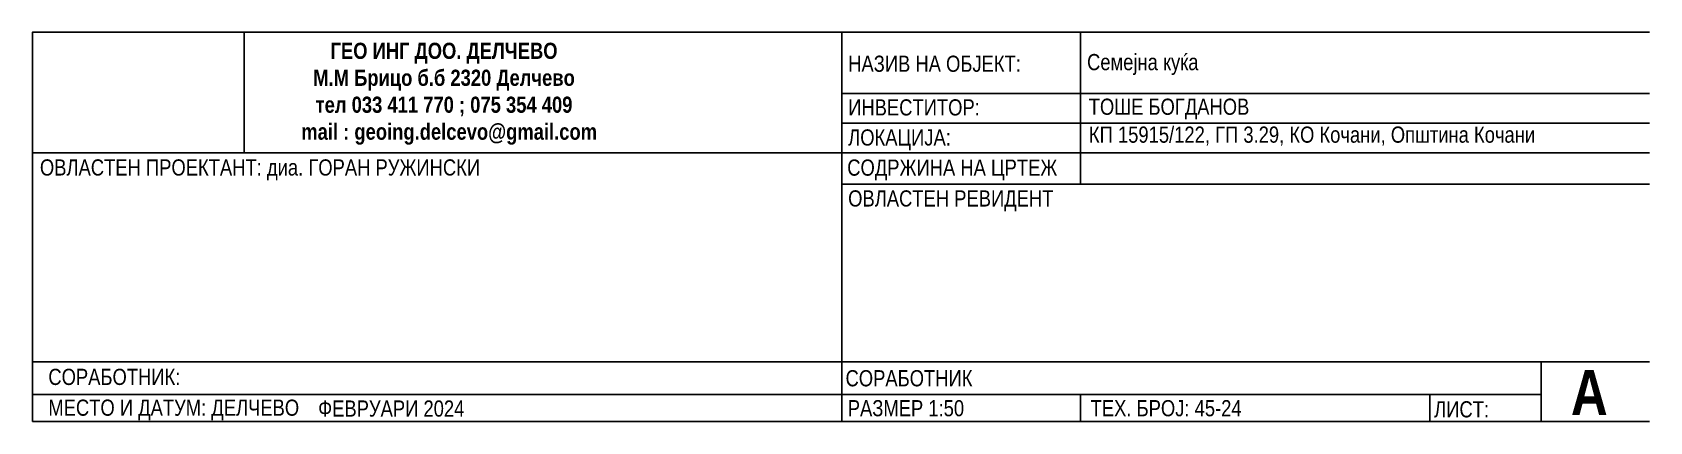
# Model space of a CAD drawing. Extents: x 1230 to 300706, y -1407 to 36108.
# Drawn here: x 291706 to 300706, y 2510 to 4677 of the extents above; entities that cross this region are included whole.
import ezdxf

# ---------------------------------------------------------------- set-up
doc = ezdxf.new("R2010")
doc.units = 0
doc.header["$LTSCALE"] = 5
doc.header["$MEASUREMENT"] = 0
doc.layers.add('4 _ - Фрагмент - Разрез.2D Elements', color=7, linetype='Continuous')
for name, color, linetype, lineweight in [('41', 7, 'Continuous', 35), ('46', 9, 'Continuous', 35), ('7', 7, 'Continuous', 25)]:
    doc.layers.add(name, color=color, linetype=linetype, lineweight=lineweight)
doc.styles.add('GENERATED_STYLE_4', font='arial.ttf')
doc.styles.add('GENERATED_STYLE_5', font='arialbd.ttf')

# ---------------------------------------------------------------- blocks, each defined once
blk = doc.blocks.new('ANTETKA')
at = {"layer": '7', "linetype": 'Continuous', "lineweight": 25}
for p, q in [((277494, 4642.6), (272999.5, 4642.6)), ((272999.5, 2475.4), (272999.5, 4642.6)), ((272999.5, 3796.5), (277494, 3796.5)), ((274327.5, 2627.1), (274327.5, 2475.4)), ((276271.4, 2627.1), (276271.4, 2475.4))]:
    blk.add_line(p, q, dxfattribs=at)
at = {"layer": '7', "linetype": 'Continuous', "lineweight": 25, "flags": 128}
for points in [[(268494, 4642.6), (272999.5, 4642.6)], [(268494, 2475.4), (268494, 4642.6), (272999.5, 4642.6)], [(269672.8, 4642.6), (269672.8, 3975.1)], [(274327.5, 4642.6), (274327.5, 3796.5)], [(272999.5, 4301.8), (277494, 4301.8)], [(272999.5, 4136.8), (277494, 4136.8)], [(268494, 3971.8), (272999.5, 3971.8)], [(272999.5, 3971.8), (277494, 3971.8)], [(268494, 2807.6), (277494, 2807.6)], [(276890.9, 2657.6), (276890.9, 2475.4), (276890.9, 2807.6)], [(268494, 2627.1), (276890.9, 2627.1)], [(268494, 2475.4), (277494, 2475.4)]]:
    blk.add_lwpolyline(points, dxfattribs=at)
at = {"layer": '4 _ - Фрагмент - Разрез.2D Elements', "linetype": 'Continuous', "lineweight": 35, "char_height": 90}
for s, insert, attachment_point, style in [('\\A1;\\pxqc;{\\fCentury Gothic|b1|i0|c204|p34;\\W0.85;ГЕО ИНГ ДОО. ДЕЛЧЕВО\\PМ.М Брицо б.б 2320 Делчево \\Pтел 033 411 770 ; 075 354 409 \\P  mail : geoing.delcevo@gmail.com}', (270785, 4300.9), 5, 'GENERATED_STYLE_5'), ('\\A1;\\pxql;{\\fCentury Gothic|b0|i0|c204|p34;\\W0.85;КП 15915\\fCentury Gothic|b0|i0|c0|p34;/122\\fCentury Gothic|b0|i0|c204|p34;, ГП 3.29, КО Кочани, Општина Кочани}', (274373.7, 4064.8), 4, 'GENERATED_STYLE_4'), ('\\A1;{\\W0.850000x;\\pql;\\fCentury Gothic|b0|i0|c204|p34;ОВЛАСТЕН РЕВИДЕНТ\\P\\pqc;\\fCentury Gothic|b0|i0|c204|p34;}', (273034, 3705), 4, 'GENERATED_STYLE_4')]:
    blk.add_mtext(s, dxfattribs=dict(at, insert=insert, attachment_point=attachment_point, style=style))
at = {"layer": '41', "linetype": 'Continuous', "lineweight": 35, "char_height": 90, "attachment_point": 4, "style": 'GENERATED_STYLE_4'}
for s, insert in [('\\A1;{\\W0.850000x;\\pql;\\fCentury Gothic|b0|i0|c204|p34;НАЗИВ НА ОБЈЕКТ:}', (273034, 4467.2)), ('\\A1;{\\W0.850000x;\\pql;\\fCentury Gothic|b0|i0|c204|p34;Семејна куќа}', (274363.3, 4463.4)), ('\\A1;{\\W0.850000x;\\pql;\\fCentury Gothic|b0|i0|c204|p34;ИНВЕСТИТОР:}', (273034, 4224.2)), ('\\A1;{\\W0.850000x;\\pql;\\fCentury Gothic|b0|i0|c204|p34;ТОШЕ БОГДАНОВ}', (274372.5, 4215.5)), ('\\A1;{\\W0.850000x;\\pql;\\fCentury Gothic|b0|i0|c204|p34;ЛОКАЦИЈА:}', (273034, 4044.4)), ('\\A1;{\\W0.850000x;\\pql;\\fCentury Gothic|b0|i0|c204|p34;ОВЛАСТЕН ПРОЕКТАНТ: диа. \\fCentury Gothic|b0|i0|c204|p34;ГОРАН РУЖИНСКИ}', (268536.2, 3877.5)), ('\\A1;{\\W0.850000x;\\pql;\\fCentury Gothic|b0|i0|c204|p34;СОДРЖИНА НА ЦРТЕЖ}', (273028.7, 3876.6)), ('\\A1;{\\W0.850000x;\\pql;\\fCentury Gothic|b0|i0|c204|p34;СОРАБОТНИК:}', (268583.1, 2724)), ('\\A1;{\\W0.850000x;\\pql;\\fCentury Gothic|b0|i0|c204|p34;СОРАБОТНИК}', (273019.3, 2716.4)), ('\\A1;{\\W0.850000x;\\pql;\\fCentury Gothic|b0|i0|c204|p34;МЕСТО И ДАТУМ: ДЕЛЧЕВО}', (268583.1, 2540.3)), ('\\A1;{\\W0.850000x;\\pql;\\fCentury Gothic|b0|i0|c204|p34;ФЕВРУАРИ 2024\\P\\pql;\\fCentury Gothic|b0|i0|c204|p34;}', (270084.6, 2547.8)), ('\\A1;{\\W0.850000x;\\pql;\\fCentury Gothic|b0|i0|c204|p34;РАЗМЕР 1:50}', (273031.7, 2549.7)), ('\\A1;{\\W0.850000x;\\pql;\\fCentury Gothic|b0|i0|c204|p34;ТЕХ. БРОЈ: \\fCentury Gothic|b0|i0|c204|p34;45-24}', (274383.1, 2549.7)), ('\\A1;{\\W0.850000x;\\pql;\\fCentury Gothic|b0|i0|c204|p34;ЛИСТ: }', (276294.9, 2543.5))]:
    blk.add_mtext(s, dxfattribs=dict(at, insert=insert))
at = {"layer": '46', "color": 254, "linetype": 'Continuous', "lineweight": 35, "insert": (277055.6, 2637.5), "char_height": 250, "attachment_point": 4, "style": 'GENERATED_STYLE_5'}
blk.add_mtext('\\A1;{\\W0.850000x;\\pql;\\fCentury Gothic|b1|i0|c204|p34;А}', dxfattribs=at)

msp = doc.modelspace()

# ---------------------------------------------------------------- block references
msp.add_blockref('ANTETKA', (23212.4, 34.4))

doc.saveas('drawing.dxf')
